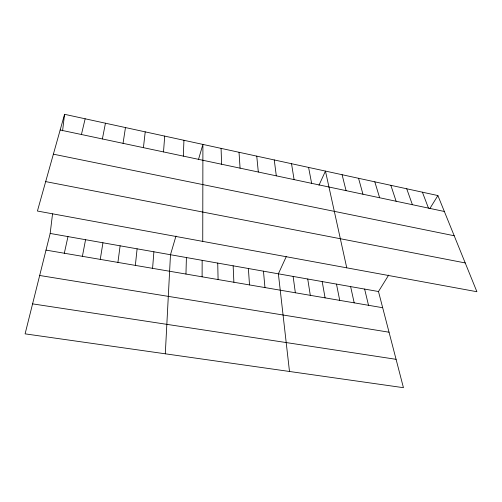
<?xml version="1.0" encoding="UTF-8"?>
<svg xmlns="http://www.w3.org/2000/svg" width="502" height="502" viewBox="0 0 502 502"><rect width="100%" height="100%" fill="white"/><g stroke="black" fill="none" stroke-linecap="round" stroke-linejoin="round"><path stroke-width="0.75" d="M202.111 276.822L202.155 260.331M202.745 241.387L202.908 144.419L198.422 159.68M185.96 274.054L186.405 257.545M183.33 156.122L183.933 140.29M165.296 353.803L170.479 254.727L175.982 236.015M163.514 151.918L164.706 136.105M152.583 268.344L153.888 251.797M135.352 265.395L137.102 248.823M143.421 147.657L145.222 131.863M388.655 275.096L378.483 291.53L403.439 387.688L25.1 333.855L50.175 233.443L52.541 213.883M62.581 130.802L64.57 114.312L437.895 195.56L476.9 291.725L37.418 211.035L64.57 114.312M117.914 262.408L120.122 245.823M123.046 143.334L125.469 127.564M100.262 259.39L102.941 242.78M82.397 256.327L85.56 239.705M102.383 138.954L105.445 123.203M64.319 253.234L67.977 236.593M81.424 134.511L85.152 118.786M286.397 256.309L278.378 273.816L289.491 371.474M318.971 185.238L325.453 171.088L346.75 267.83M429.75 208.719L437.895 195.56M32.592 303.867L396.078 359.325M39.677 275.485L389.037 332.211M46.015 250.103L382.687 307.72M50.175 233.443L378.483 291.53M45.682 181.598L465.228 262.948M53.381 154.177L454.197 235.758M60.165 129.999L444.345 211.48M422.402 192.191L428.463 208.11M406.72 188.777L412.387 204.697M390.857 185.326L396.116 201.246M374.806 181.831L379.637 197.757M358.553 178.292L362.952 194.218M342.1 174.715L346.06 190.635M364.628 289.077L368.518 305.298M350.622 286.604L354.192 302.844M336.478 284.101L339.722 300.372M308.592 167.417L311.629 183.33M322.184 281.572L325.089 297.868M291.53 163.708L294.084 179.609M307.732 279.012L310.305 295.333M293.13 276.433L295.352 292.773M274.249 159.943L276.313 175.838M256.748 156.135L258.317 172.023M263.462 271.18L264.956 287.571M248.383 268.514L249.507 284.929M239.027 152.282L240.075 168.157M233.141 265.815L233.888 282.256M221.081 148.372L221.602 164.236M217.73 263.092L218.088 279.551"/></g></svg>
